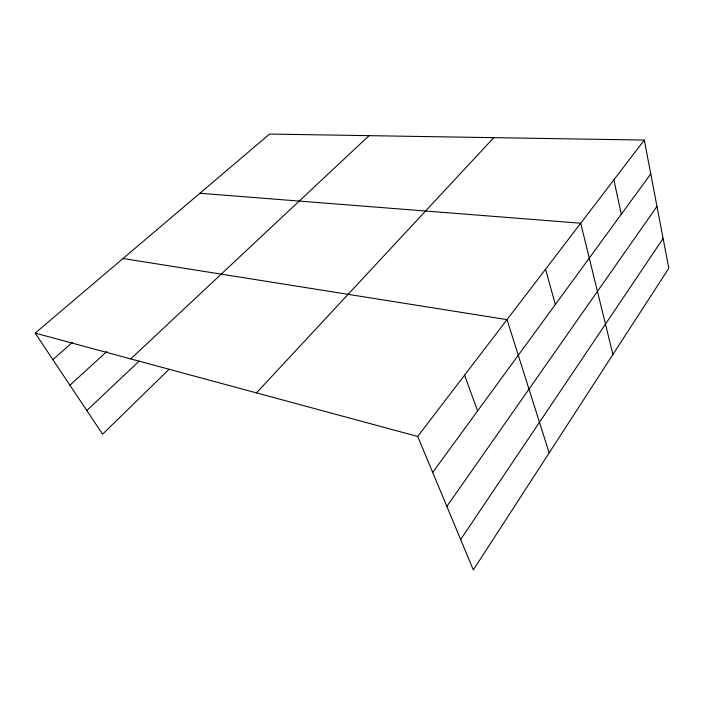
<?xml version="1.0" encoding="UTF-8"?>
<svg xmlns="http://www.w3.org/2000/svg" width="704" height="704" viewBox="0 0 704 704"><rect width="100%" height="100%" fill="white"/><g stroke="black" fill="none" stroke-linecap="round" stroke-linejoin="round"><path stroke-width="1.06" d="M460.654 539.519L663.098 238.454M446.855 506.405L656.973 206.413M432.687 472.402L650.769 173.923M644.292 140.061L668.8 268.268L473.326 569.932L417.71 436.462L644.292 140.061L269.606 134.068L35.2 333.098L102.59 434.21L169.171 369.23M256.458 392.894L493.786 137.658M86.812 410.538L139.102 361.126M130.733 358.908L369.054 135.661M69.925 385.202L106.902 351.454M52.888 359.63L72.433 342.408M199.883 193.266L580.721 223.221L612.92 354.508M123.042 258.509L507.021 319.634L549.155 452.91M35.2 333.098L417.71 436.462M464.605 375.109L477.576 410.96M545.556 269.227L555.359 304.506M613.87 179.854L621.315 214.236"/></g></svg>
